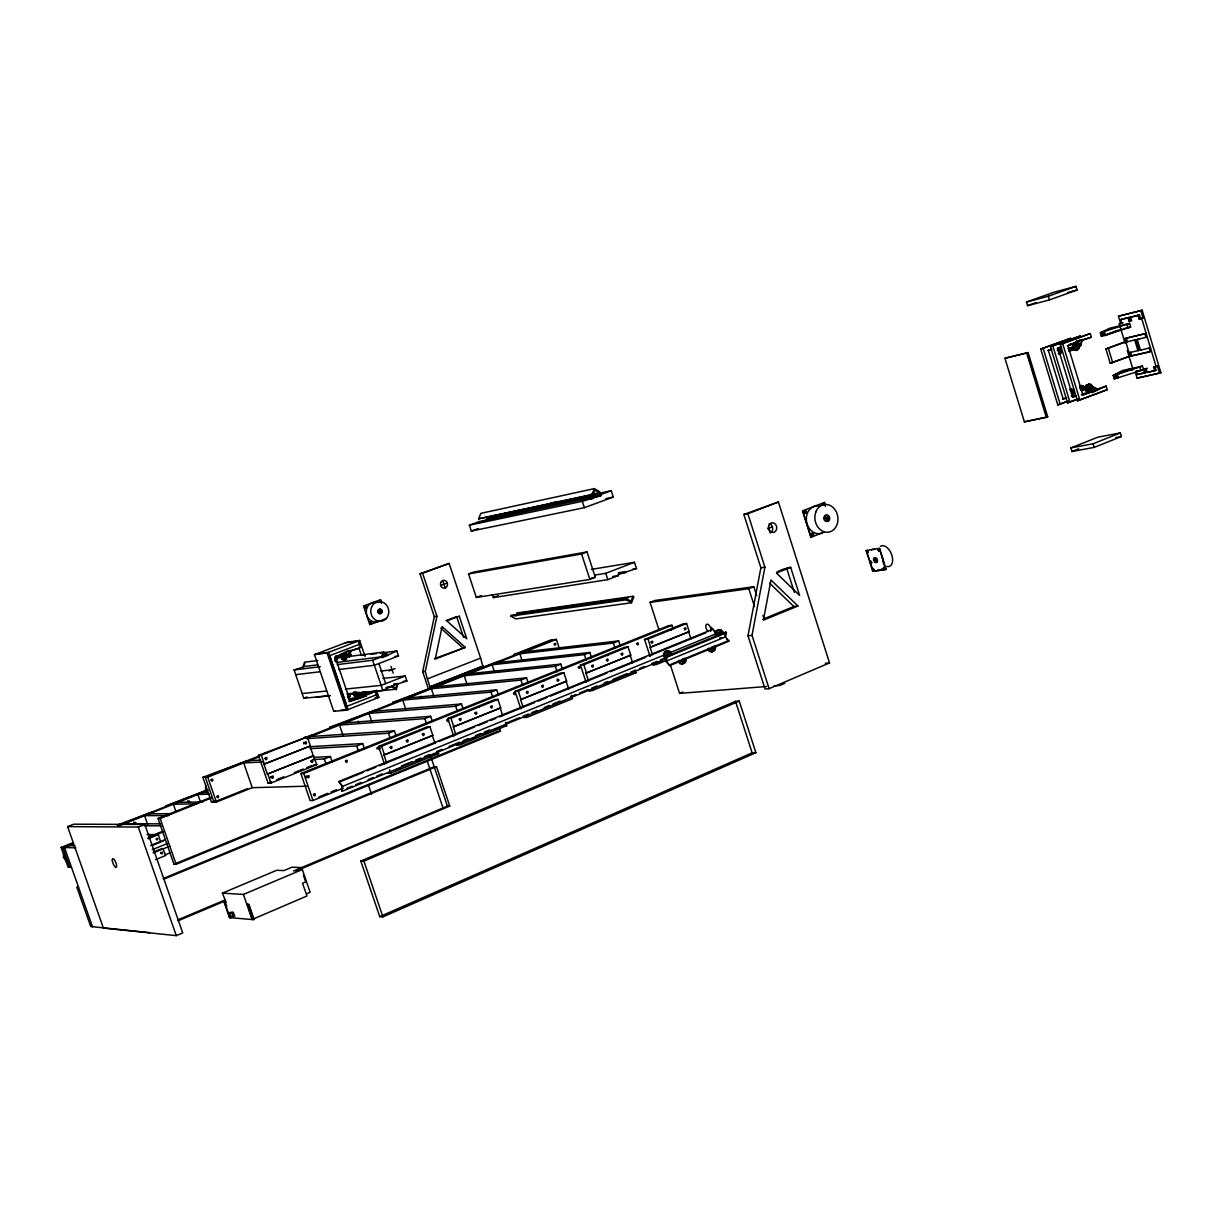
<?xml version="1.0" encoding="UTF-8"?>
<svg xmlns="http://www.w3.org/2000/svg" width="1222" height="1222" viewBox="0 0 1222 1222"><rect width="100%" height="100%" fill="white"/><g stroke="black" fill="none" stroke-linecap="round" stroke-linejoin="round"><path stroke-width="1.5" d="M806.169 512.339C805.267 508.52 803.908 514.706 806.214 512.171M811.118 534.931L811.316 533.892M813.424 534.717L812.92 536M607.624 655.664L608.021 654.656M379.355 600.75L378.973 601.759M379.507 611.199L379.782 612.054M365.943 607.319L366.142 606.524M366.188 607.044L364.798 605.929M711.983 646.927L711.586 648.668L713.847 648.088L713.938 646.285M1084.632 388.825L1086.098 385.587L1087.412 385.526L1088.512 387.939L1087.122 389.589L1084.632 388.825L1087.122 389.589M1085.93 388.779L1087.412 385.526M1071.343 390.062L1071.251 391.651L1070.167 389.253L1071.343 390.062L1070.06 390.108M682.426 659.07L682.044 660.827L684.335 660.231L684.457 658.414M671.046 652.197L716.947 633.439L712.9 629.193L338.845 781.484L341.961 786.342L341.549 790.481L342.191 791.291L666.479 658.49M342.191 791.291L342.679 786.326L338.845 781.484M872.737 569.819L873.043 568.612M873.302 568.749L873.15 570.399M873.379 568.566L874.234 570.292L872.768 570.353L873.027 568.719L873.776 570.628L872.813 570.002M878.755 549.35L880.146 549.701L879.26 550.603M884.01 567.145C884.514 570.338 886.592 567.069 883.918 567.619M683.602 659.162L682.548 660.048M747.986 635.791L760.878 567.787L743.847 514.447L778.414 501.998L829.524 662.92L769.112 688.689L765.064 689.009L747.986 635.791L752.019 635.348L764.911 567.191L747.849 513.714L743.847 514.447M252.312 917.142L252.45 918.455L252.343 917.31M428.051 687.726L422.675 671.672L434.314 616.667L419.986 573.744L449.131 563.464L480.613 658.123L427.349 678.897L430.007 686.856L483.225 665.99L430.007 686.856M427.349 678.897L425.287 671.382L436.941 616.27L422.583 573.271L419.986 573.744M666.632 656.214L665.578 661.163L669.671 665.593L728.755 641.29L725.517 636.845L726.464 632.736L725.776 632.018L666.632 656.214L666.433 661.071L669.671 665.593M684.335 661.346L682.441 664.081L679.86 663.546L680.18 662.11M682.441 664.081L682.762 662.63M684.335 660.231L684.717 658.475M1074.78 347.598L1076.277 348.469L1074.856 348.621M712.9 629.193L714.962 632.354M708.378 649.6L709.386 651.387L711.937 651.922L712.273 650.471M713.847 648.088L714.259 646.331M724.631 636.952L725.776 632.018M353.83 694.814L356.03 691.957L357.282 692.614L356.9 694.203L355.801 695.639L353.83 694.814L355.312 691.805M824.728 504.992L823.414 503.464L822.895 505.205M823.903 505.358L822.925 504.044M825.033 505.434L824.697 503.754L822.788 503.601M805.741 512.751L805.619 511.346M813.409 534.961L811.973 535.816L811.072 534.9M543.714 681.158L544.355 680.287M420.169 697.151L421.025 696.296L422.064 697.273M380.241 748.353C378.835 751.561 376.804 745.832 379.874 747.238M370.846 623.907L371.534 623.037M379.049 601.346L379.981 600.75M380.179 601.774L379.431 600.857M380.638 601.545L379.171 601.041M380.897 611.794L380.485 610.603M366.111 606.937L364.859 607.456M270.719 777.757L270.612 776.52M349.416 655.298L348.805 656.458M1072.656 348.82L1073.16 347.369L1074.734 347.17L1076.704 347.995L1076.567 350.454L1073.023 349.828L1072.656 348.82L1074.23 348.637L1076.567 350.454M1073.68 345.918L1075.146 343.535L1077.208 343.978L1078.4 345.032L1077.789 346.804L1076.597 345.75L1077.208 343.978M1074.55 345.307L1075.146 343.535M1073.023 349.828L1073.16 347.369M1074.23 348.637L1074.734 347.17M1076.2 349.461L1076.704 347.995M1060.024 348.056L1059.413 349.813L1057.381 349.37L1057.992 347.613L1060.024 348.056L1061.215 349.11L1059.764 351.462M1059.886 353.036L1059.398 354.487L1059.52 352.043L1059.886 353.036L1058.328 353.219M1082.509 393.912L1097.539 389.711L1093.476 386.992L1089.78 387.786M1073.588 393.637L1073.481 392.69M1083.334 385.953L1082.814 387.405L1083.96 388.459L1084.464 387.023L1083.334 385.953L1081.271 385.465L1079.866 387.481M1087.244 385.892L1088.68 383.861L1090.742 384.365L1091.872 385.419L1091.368 386.87L1090.223 385.801L1090.742 384.365M1088.16 385.312L1088.68 383.861M1090.452 387.435L1091.872 385.419M1093.476 386.992L1091.75 391.957L1092.422 392.399L1093.873 388.275L1097.249 390.536M1077.178 346.254L1080.859 345.383L1082.356 339.533L1075.497 341.763M1080.767 386.916L1081.271 385.465M1106.139 386.091L1091.933 392.583L1091.658 391.682L1082.936 395.057L1067.997 345.887L1077.071 341.793L1080.477 344.1L1081.928 339.991L1091.353 337.196L1090.253 333.575L1060.284 344.375L1077.437 400.801L1107.239 389.711L1106.139 386.091L1096.714 389.299M358.29 694.6L357.603 695.715M510.827 616.178L626.29 599.773L626.687 598.78L631.056 601.255L633.011 596.305L633.882 596.794L631.545 602.736L515.791 618.897L510.827 616.178L511.193 615.262L626.687 598.78M599.284 492.68L599.681 491.702L594.381 488.601L480.872 513.347L478.596 518.831L592.884 495.017L594.87 490.098L599.284 492.68L589.951 494.681M478.596 518.831L591.998 494.498L594.381 488.601M515.959 616.01L517.196 612.94L633.011 596.305M341.671 658.963L343.26 657.604L345.872 659.04L345.307 660.415L341.671 658.963L345.307 660.415M343.092 656.122L344.054 654.106L345.734 654.595L347.14 655.42L346.177 657.421M342.481 659.681L343.26 657.604M346.452 657.085L345.047 656.26L345.734 654.595M344.497 659.697L345.078 658.322M344.299 660.415L345.872 659.04M336.508 658.368L337.196 656.703L335.79 655.893L335.118 657.543L336.249 658.704L337.196 656.703M335.378 661.667L335.134 659.59M386.015 687.512L392.048 686.122L395.699 688.032L397.364 684.045L406.895 680.99L405.215 675.995L382.868 678.409M348.698 698.938L359.726 697.899L361.697 693.225L365.989 695.455L360.123 696.754M353.097 698.969L360.444 698.266L362.079 694.371L365.653 696.219M337.119 664.615L372.664 660.247L381.554 656.825L383.555 652.044L388.26 655.191L381.829 657.665L381.554 656.825L336.432 662.477M338.784 669.519L374.36 665.272L398.494 655.985L396.799 650.975L387.618 655.16L383.952 653.235L382.287 657.222L381.554 656.825M354.181 695.135L355.174 692.843L353.433 694.432L354.472 694.493M366.203 696.005L364.477 695.349L366.203 696.005L350.24 701.336L335.256 657.222L345.062 652.838L348.652 654.732L350.286 650.852L360.444 647.645L358.199 641.015M344.604 652.395L349.324 650.593L351.035 651.219L349.034 655.878L344.726 653.617L341.091 654.091M302.857 667.487L304.522 662.202L317.689 660.506M304.904 663.317L303.3 667.059L294.105 669.931L303.759 698.251L330.123 695.639M879.015 549.335L879.977 550.083L879 551.183M879.153 551.122L878.511 549.075M873.318 570.414L872.844 569.101L873.761 570.231M874.677 570.094L873.776 570.628M348.178 695.837L347.598 696.693M1071.938 395.531L1073.435 394.706L1073.817 391.834M1089.26 390.032L1090.223 388.184L1091.658 389.161L1090.696 391.025L1089.169 391.865L1087.733 390.872L1089.26 390.032L1090.696 391.025M1071.618 350.256L1072.595 348.392L1071.404 347.583L1070.426 349.461L1071.618 350.256L1070.121 351.081L1068.929 350.286M1076.292 348.545L1077.483 349.355L1078.995 348.53L1079.423 345.612M811.179 534.457L811.53 533.647M806.153 512.4L805.71 513.225M1090.696 390.215L1090.574 388.978M348.912 656.871L349.813 655.16L351.081 655.817L349.752 654.03M803.602 511.453L805.313 510.567M348.652 694.172L350.24 696.082L349.339 697.777L347.827 696.968M356.839 696.601L358.657 693.18L360.185 693.989L358.367 697.411L356.763 695.486M669.809 630.048L671.443 629.926M348.866 696.601L349.798 695.776L348.912 697.594M664.737 655.099L663.531 653.816L664.692 651.754L666.83 650.654L667.823 651.616M481.331 672.742L482.873 672.604M716.199 633.668L715.267 632.706L716.428 630.644L718.536 629.574L719.743 630.827M394.278 741.174L395.424 740.501M377.002 749.071L377.048 747.635M359.161 722.874L358.321 721.117L357.618 722.798M303.698 743.862L303.743 742.365M379.125 600.796L378.789 601.789M369.701 622.533L370.846 621.906M370.006 622.288L369.792 623.525L371.03 623.892M370.908 622.074L369.976 622.67L370.556 623.8M370.617 621.967L370.129 623.694L371.274 622.41M364.568 606.57L365.607 606.509L365.011 607.517M365.821 607.533L364.736 607.762M187.821 802.228L187.546 800.899M189.7 802.197L188.998 800.792L188.555 802.319M160.708 853.552L160.754 852.421M1087.855 388.122L1087.045 388.947M344.054 654.106L347.14 655.42M812.309 536.214L812.355 533.632M822.299 503.983L824.132 504.182M822.864 503.693L822.467 505.282M804.076 511.468L805.451 512.064L804.183 512.782M805.145 510.857L804.275 512.033L805.573 513.362M1073.267 394.141L1072.259 394.66M1090.528 390.475L1089.382 390.903M668.297 653.969L669.763 655.527L671.642 655.267L670.175 653.709L668.297 653.969L666.494 655.863L666.586 657.497M721.912 634.218L721.866 632.584L720.048 632.813L718.261 634.692L718.307 636.326M884.209 567.054L883.903 568.261M306.157 777.788L306.233 775.878M356.167 693.393L355.587 694.906M380.928 611.978L379.813 612.207M378.942 600.827L380.622 600.674L380.561 602.232M379.691 600.857L379.553 601.774M711.937 651.922L713.495 650.639M1060.375 349.721L1061.215 349.11M1077.544 345.643L1078.4 345.032M1060.116 349.187L1058.955 348.117M1083.563 387.588L1084.464 387.023M349.171 695.562L350.149 694.982M350.027 655.267L351.004 654.687M356.137 696.066A2.994 1.069 -61.6 0 0 356.916 697.457A2.994 1.069 -61.6 0 0 359.069 694.6L360.185 693.989M1131.694 370.358L1131.16 368.586L1122.483 370.495L1113.211 375.368L1114.281 378.942L1118.252 376.605M812.645 536.153L813.73 534.335L811.759 533.479M811.805 533.495L810.95 535.633L813.073 536.091M812.233 533.418L812.187 536M811.423 534.106L813.272 534.258M478.352 706.988L479.345 706.896M805.435 513.377L806.535 511.544L804.886 510.643M805.023 510.628L804.076 512.797M365.867 607.349L364.92 606.677L366.02 606.815M379.11 600.659L380.607 601.209M364.584 606.036L365.668 605.822M364.904 606.249L364.92 607.731M1101.434 336.325L1101.511 334.385L1103.985 333.805L1105.146 335.439L1130.686 327.007L1129.602 323.418L1109.744 328.214L1100.35 332.751L1101.434 336.325L1104.795 334.538M379.737 916.653L752.126 752.844L755.868 752.691L739.249 701.092L735.537 701.352L360.811 861.052L379.737 916.653L382.914 916.882L755.868 752.691M306.905 893.633L310.128 892.259L301.651 867.574L291.951 867.208L283.901 870.599L276.676 870.293L222.404 893.129L226.284 902.707L224.329 902.798L229.476 917.63L253.626 919.647L248.387 904.524L246.859 904.402L248.876 904.311L254.115 919.448L252.572 919.311L247.348 904.204M230.759 916.607L234.67 916.164L233.371 912.437L230.973 912.254L229.476 912.895L230.759 916.607L234.67 916.164M229.476 917.63L231.447 917.554M360.811 861.052L363.927 861.143L739.249 701.092M784.707 683.342L779.743 685.466L774.076 685.909M176.289 935.64L182.72 932.905L144.807 824.438L73.763 824.193L67.592 826.622L103.381 928.063L176.289 935.64L138.3 827.05L67.592 826.622M229.476 912.895L233.371 912.437M306.264 881.658L302.552 883.246L306.936 896.001L252.083 919.524L243.407 894.443L222.404 893.129M177.755 919.906L225.031 899.957M163.274 878.481L434.192 766.759L436.514 766.668L449.742 806.046L447.405 806.077L293.57 870.996L302.124 869.621L243.407 894.443M178 920.838L225.337 900.843M300.719 868.995L449.742 806.046M670.328 664.829L679.585 693.393L682.777 692.049M163.473 879.321L436.514 766.668M211.085 797.294L158.005 818.496L173.952 864.214L176.136 864.29L500.455 731.153L499.263 727.564M669.855 664.783L728.954 640.465M342.679 786.326L663.974 655.084M318.911 796.943L327.725 793.338M331.238 791.902L336.539 789.748M872.737 571.331L886.072 569.391L879.473 548.373L866.169 550.48L872.737 571.331L886.072 569.391M673.139 628.872L671.978 625.282L668.526 625.695L300.872 773.557L310.098 800.547L313 800.502L343 788.236M667.319 656.947L726.464 632.736M346.834 788.312L352.119 786.158M355.648 784.707L360.933 782.554M367.99 779.667L373.275 777.498M376.804 776.062L382.089 773.893M401.473 765.965L412.043 761.627M415.572 760.191L420.857 758.022M424.385 756.586L429.67 754.417M436.712 751.53L441.997 749.376M449.054 746.489L459.625 742.151M463.153 740.715L468.438 738.546M475.48 735.659L480.781 733.505M484.294 732.054L489.579 729.901M505.45 723.409L519.549 717.635M523.077 716.184L528.362 714.03M531.875 712.579L537.176 710.425M544.218 707.538L549.503 705.369M553.031 703.933L560.073 701.046M570.659 696.723L575.944 694.554M579.457 693.103L588.271 689.498M591.799 688.062L597.084 685.893M604.142 683.006L607.655 681.571M612.955 679.401L627.054 673.628M630.567 672.192L635.852 670.023M639.381 668.587L644.666 666.418M651.723 663.531L657.008 661.377M660.537 659.926L665.822 657.772M762.818 619.233L793.857 606.509L797.951 606.005L770.975 580.007L763.399 620.165L797.951 606.005M396.218 769.814L401.381 767.691M416.839 761.367L422.002 759.244M428.876 756.433L434.039 754.325M463.612 742.197L456.692 745.038L459.869 744.87L506.656 725.685L505.526 722.294M470.531 739.371L475.725 737.248M482.644 734.407L487.838 732.284M491.29 730.863L496.483 728.74M594.197 688.734L588.912 690.904L592.288 690.613L636.402 672.528L632.965 672.864M604.768 684.412L610.053 682.243M613.581 680.791L618.867 678.638M625.908 675.751L631.194 673.582M661.56 661.362L652.838 664.936L656.306 664.585L666.8 660.292M387.618 773.327L390.689 773.221L438.897 753.455L435.75 753.607M666.433 661.071L725.517 636.845M173.952 864.214L497.812 731.321L500.455 731.153M340.526 781.591L363.469 772.258M366.997 770.807L375.811 767.217M379.339 765.782L435.78 742.793M439.309 741.357L474.594 726.983M478.123 725.547L486.936 721.958M490.465 720.522L495.765 718.368M499.294 716.932L534.564 702.558M538.092 701.123L546.906 697.533M550.435 696.097L606.891 673.108M610.42 671.672L645.69 657.299M649.218 655.863L705.674 632.874M165.031 854.896L170.332 852.742M155.469 859.662L165.703 855.492L163.03 848.755M150.52 845.517L165.398 839.529M153.056 845.12L163.611 840.858M386.702 762.956L384.014 754.997L432.832 735.384L429.93 726.769L426.814 726.983L378.53 746.443L384.594 764.361M455.943 734.758L453.316 726.907L500.73 707.859L497.904 699.366L494.666 699.641L447.817 718.521L453.729 736.194M523.153 707.385L520.587 699.641L566.641 681.143L563.877 672.757L560.547 673.078L515.058 691.423L520.832 708.852M588.485 680.791L585.98 673.154L630.751 655.175L628.047 646.896L624.625 647.278L580.435 665.089L586.086 682.304M384.014 754.997L432.832 735.384M453.316 726.907L500.73 707.859M520.587 699.641L566.641 681.143M585.98 673.154L630.751 655.175M652.456 654.61L650.104 647.355L689.208 631.667L686.581 623.495L683.067 623.923L644.544 639.457L650.073 656.443M650.104 647.355L689.208 631.667M152.231 849.672L168.071 843.241M153.437 851.994L162.236 848.419M153.117 852.925L169.721 846.189M148.733 836.902L162.877 831.204M147.923 838.048L163.076 831.938M148.168 838.766L158.417 834.626L160.449 841.362M866.169 550.48L869.27 559.019M378.53 746.443L381.585 746.26L429.93 726.769M447.817 718.521L450.979 718.276L497.904 699.366M515.058 691.423L518.327 691.117L563.877 672.757M580.435 665.089L583.795 664.753L628.047 646.896M644.544 639.457L648.011 639.045L686.581 623.495M879.473 548.373L885.706 569.528M241.62 791.016L213.926 802.106L205.311 777.223L553.383 639.763M242.262 790.756L247.577 788.618M246.966 760.771L202.867 777.314L211.467 802.151L216.401 802.075L251.686 787.915M313.076 759.504L324.334 758.954L330.398 756.51L332.201 761.81M310.037 748.674L356.717 745.955L362.705 743.556L364.492 748.811M306.722 738.653L388.474 733.215L394.385 730.848L396.142 736.072M343.061 735.491L339.517 725.074L424.859 718.628L430.663 716.306L432.405 721.484M371.87 722.065L368.952 713.434L455.684 706.27L461.427 703.964L463.138 709.127M405.612 708.668L402.725 700.099L491.015 692.095L496.667 689.834L498.362 694.951M433.657 695.593L431.366 688.78L520.969 680.089L526.545 677.843L528.225 682.93M467.064 684.259L464.238 675.797L555.292 666.311L560.791 664.111L562.563 669.534M494.375 671.504L492.13 664.768L584.406 654.641L589.829 652.472L591.585 657.848M522.237 661.026L519.854 653.816L613.322 643.047L618.668 640.908L620.409 646.255M658.75 629.147L650.058 602.37L748.796 588.714L753.806 586.697L756.678 595.649M312.511 734.88L258.484 755.349L268.046 783.165L271.559 781.744M276.844 779.621L283.886 776.795M294.456 772.548L303.27 769.02M306.783 767.615L312.068 765.491M268.046 783.165L270.917 783.073L316.804 764.651L313.26 755.761L267.358 774.106L263.967 764.208L310.419 745.939L307.379 737.019L304.431 737.217M300.872 773.557L303.743 773.45L671.978 625.282M1071.984 451.498L1094.209 447.389L1121.384 436.514L1120.284 432.924L1097.936 437.155L1070.9 447.909L1071.984 451.498L1078.736 448.795M1070.9 447.909L1093.11 443.769L1120.284 432.924M267.358 774.106L313.764 755.746M138.3 827.05L144.807 824.438M777.116 571.728L785.013 568.581M158.005 818.496L160.174 818.496L211.543 797.951M790.665 567.344L776.428 573.042L799.585 595.42L790.665 567.344L786.586 567.94L794.392 592.456M211.467 802.151L214.935 800.761M263.967 764.208L310.419 745.939M71.518 867.376L68.096 867.223L61.1 847.442L73.091 842.676M117.175 825.14L151.314 812.279M73.427 843.256L62.811 847.488L69.807 867.299M117.679 825.66L207.969 789.748M73.381 844.005L64.506 847.533L92.49 926.719M119.466 825.675L207.709 790.558M202.867 777.314L207.755 777.131L259.079 756.846M306.859 737.966L556.361 639.396L559.294 648.347M650.058 602.37L654.9 600.46L753.806 586.697M825.492 505.74L824.453 502.456L802.594 510.842L810.965 537.313L824.163 532.105M364.752 696.158L348.805 701.474L350.24 701.336M396.295 689.804L397.807 683.587L382.837 690.399L347.063 693.959M365.072 656.458L359.68 640.465L346.819 642.268L314.451 654.625L333.698 711.296L335.179 710.715M376.376 694.783L346.895 706.331L329.68 655.649L359.344 644.391M333.698 711.296L346.483 710.181L378.881 697.35L376.483 690.231M405.215 675.995L381.142 685.374L345.414 689.071M349.339 699.564L352.471 698.342L354.181 699.015M361.834 694.692L366.493 692.874M349.202 700.038L353.906 698.205M363.27 694.539L367.929 692.721M364.477 695.349L373.825 691.683M365.928 695.196L375.291 691.545M389.085 670.939L395.103 668.602M1046.307 417.374L1047.712 416.824L1028.099 352.532L1004.927 358.26L1024.387 421.85L1046.307 417.374L1026.694 353.051L1004.927 358.26M1135.452 372.832L1137.056 378.117L1160.9 372.771L1142.158 310.205L1118.436 316.223L1120.559 323.295L1119.245 323.784L1125.095 343.26M767.691 528.668L772.441 526.819M434.39 658.673L465.292 647.37L442.104 626.581L435.246 659.055L465.292 647.37M878.694 548.922L878.007 550.221L879.366 551.03M1072.32 396.997L1075.803 395.653M1144.877 368.907L1143.563 369.411L1147.382 368.357L1144.877 368.907L1145.946 372.45L1144.617 372.954L1137.147 374.558L1136.093 371.03M1114.281 378.942L1143.502 369.686L1136.246 371.259M1076.521 395.806L1073.038 397.15L1058.16 348.224L1061.658 346.926M1082.203 394.905L1095.263 390.872M1154.912 366.707L1155.981 370.266L1154.668 370.785L1153.599 367.226L1157.448 366.157L1159.586 373.29M591.494 569.376L634.447 562.288L636.494 568.566L618.042 574.508L618.378 575.562L607.823 579.64L493.352 597.604L492.39 594.671M1153.599 367.226L1157.448 366.157M1040.762 349.034L1070.564 338.326L1040.762 349.034L1057.794 404.91L1066.287 401.626M1137.147 374.558L1145.946 372.45M1057.794 404.91L1068.731 401.122M1050.477 346.712L1080.355 335.958L1050.477 346.712L1067.57 402.863L1077.789 398.907M303.759 698.251L307.134 696.952M1146.053 368.861L1147.122 372.405L1155.981 370.266M1067.57 402.863L1078.537 399.059M1077.437 400.801L1107.239 389.711M1024.387 421.85L1047.712 416.824M1137.056 378.117L1160.9 372.771M747.849 513.714L778.414 501.998M1113.211 375.368L1131.16 368.586M1113.822 375.23L1114.372 377.018L1116.847 376.483L1116.312 374.696L1133.649 368.036L1142.433 366.111L1144.617 372.954M1116.312 374.696L1142.433 366.111M1114.372 377.018L1117.824 375.689M589.875 579.427L595.328 577.319L587.034 551.916L473.724 572.018L468.545 573.943L476.336 597.466L589.875 579.427L581.565 553.978L468.545 573.943M594.518 575.134L605.761 573.317L634.447 562.288M1062.544 399.059L1066.012 397.73M1066.714 397.883L1063.247 399.212L1048.415 350.546L1051.913 349.248M445.999 620.608L456.6 616.56L463.55 637.41M1129.265 352.73L1130.579 352.226L1131.648 355.755L1130.319 356.259L1129.265 352.73L1139.271 350.24L1136.078 339.594L1126.073 342.114L1125.004 338.586L1126.333 338.082L1127.402 341.625L1126.073 342.114M1139.271 350.24L1137.957 350.745L1134.749 340.098L1136.078 339.594M1138.568 339.013L1137.254 339.517L1140.447 350.179L1141.776 349.675M350.76 650.41L344.451 652.808L344.726 653.617M335.408 656.81L343.29 653.801L343.015 652.991M349.324 650.593L349.599 651.402L358.963 648.21L361.33 655.206M493.352 597.604L498.362 595.694M1110.218 363.27L1130.06 356.106L1125.783 341.855L1123.293 342.435L1105.91 348.973L1110.218 363.27L1130.06 356.106M581.565 553.978L587.034 551.916M314.451 654.625L327.068 652.945L359.68 640.465M476.336 597.466L481.514 595.496M1125.004 338.586L1146.282 333.392L1128.15 337.654M1105.91 348.973L1125.783 341.855M884.667 569.253L884.743 567.084L883.781 568.566M1139.164 319.095L1140.493 318.591L1139.378 314.894L1138.049 315.383L1139.164 319.095L1143.013 317.98L1140.829 310.694L1142.158 310.205M1100.35 332.751L1129.602 323.418M1101.511 334.385L1104.994 333.087M1102.045 336.187L1117.718 330.337M1104.52 335.592L1121.949 329.1M440.668 585.46L447.283 582.986M1119.245 323.784L1121.704 323.188L1120.635 319.645L1121.964 319.156L1129.388 317.338L1130.457 320.897L1129.143 321.386L1128.074 317.827L1129.388 317.338M1129.143 321.386L1131.618 320.79L1130.549 317.216L1139.378 314.894M1060.284 344.375L1090.253 333.575M1047.743 350.47L1051.226 349.171M1121.704 323.188L1123.033 322.7M1057.458 348.148L1060.971 346.849M386.626 618.393L369.792 624.702L363.499 606.005L380.546 599.712L381.6 602.828M1082.356 339.533L1076.506 341.702L1080.859 345.383M1067.28 345.811L1074.306 343.214M1081.898 340.388L1091.353 337.196M422.583 573.271L449.131 563.464M1026.694 353.051L1028.099 352.532M469.37 525.185L582.283 501.31L600.995 495.643L600.659 494.589L486.799 518.861L487.12 519.839L479.818 522.497L479.482 521.519L469.37 525.185L471.325 531.066L584.36 507.68L613.276 497.048L611.229 490.709L498.683 514.829M600.659 494.589L611.229 490.709M471.325 531.066L478.184 528.576M486.799 518.861L496.835 515.226M1026.465 302.048L1053.975 292.226L1075.986 286.36L1077.086 289.996L1049.438 299.909L1027.565 305.668L1026.465 302.048L1048.323 296.243L1075.986 286.36M1027.565 305.668L1036.164 302.582M353.448 692.248L354.67 693.653M1067.906 292.425L1077.086 289.996M133.855 823.842C135.413 820.084 137.567 824.926 134.771 823.063M1118.436 316.223L1140.829 310.694M1120.635 319.645L1128.074 317.827M1130.549 317.216L1138.049 315.383M1140.493 318.591L1143.013 317.98M1123.69 328.672L1130.686 327.007M1076.414 341.305L1081.928 339.991M1069.433 344.375L1076.781 342.618M1067.982 348.438L1071.663 347.567M1137.254 339.517L1147.351 336.966L1146.022 337.471L1144.953 333.896M1140.447 350.179L1150.559 347.674L1149.23 348.178L1150.299 351.753L1130.319 356.259M1131.648 355.755L1149.81 351.661M811.469 533.556L812.523 533.357M827.248 519.487C830.38 517.578 824.529 515.913 827.004 519.304M370.617 623.953L371.839 623.098L370.678 621.998M1147.122 372.405L1154.668 370.785M550.786 503.082L558.255 501.494M1080.538 389.772L1086.083 388.581M365.439 605.807L365.149 607.701M805.863 513.301L803.587 512.522M1093.721 388.749L1096.195 388.229M479.482 521.519L600.995 495.643M1071.419 396.264L1075.116 395.485M1081.333 394.752L1085.029 393.973M589.569 499.248L593.296 498.469M605.883 498.591L613.276 497.048M1115.778 437.568L1121.384 436.514M824.453 502.456L825.217 506.03M802.594 510.842L810.965 537.313M380.546 599.712L381.508 603.133M632.752 569.177L636.494 568.566M618.24 572.767L625.679 571.56M591.601 577.93L595.328 577.319M618.576 573.805L626.015 572.614M612.726 576.463L618.378 575.562M434.314 616.667L436.941 616.27M760.878 567.787L764.911 567.191M521.763 612.864L527.369 612.054M531.112 611.519L544.187 609.656M547.93 609.121L561.005 607.242M564.732 606.708L577.823 604.829M581.55 604.294L587.156 603.485M590.898 602.95L603.973 601.087M607.716 600.552L611.458 600.017M615.185 599.483L620.791 598.673M624.534 598.138L628.276 597.604M345.368 642.818L358.245 641.138M315.948 654.06L328.565 652.38L347.965 709.6M346.636 651.341L350.286 650.852M349.599 651.402L351.035 651.219M719.773 637.853L721.606 637.609M336.264 657.528L343.565 656.581M334.629 658.337L342.16 657.375M345.918 656.886L383.555 652.044M723.348 634.111L721.515 634.34L720.048 632.813M361.62 655.481L365.317 655.007M370.877 654.289L376.437 653.587M380.134 653.113L396.799 650.975M382.287 655.084L387.985 654.366M381.967 655.878L388.26 655.191M302.598 666.708L317.628 664.829M394.782 656.443L398.494 655.985M294.105 669.931L320.286 666.693M556.361 639.396L550.419 640.114L514.019 654.488L516.937 654.152M1075.482 349.187L1077.071 349.003M295.709 674.651L320.057 671.749M524.986 651.784L618.668 640.908M480.613 658.123L482.782 666.036M380.745 671.061L392.094 669.778M498.744 661.331L454.187 678.103L457.013 677.813M497.323 662.721L589.829 652.472M422.675 671.672L425.287 671.382M469.492 673.719L560.791 664.111M403.168 681.372L406.895 680.99M302.155 693.531L326.595 691.01M394.019 683.984L397.807 683.587M393.576 684.442L397.364 684.045M316.422 697.12L329.711 695.807M348.667 693.928L354.365 693.363M358.153 692.981L396.096 689.208L391.712 686.917M438.331 685.191L392.72 702.375L395.47 702.131M348.805 694.493L354.334 693.959M358.015 693.592L361.697 693.225M366.524 692.721L367.959 692.584M372.298 692.156L375.23 691.438L377.476 698.022M436.697 686.672L526.545 677.843M358.214 697.793L359.65 697.655M375.154 697.701L378.881 697.35M408.117 697.961L496.667 689.834M825.385 663.302L829.524 662.92M340.663 710.242L347.995 709.6M376.269 709.707L329.589 727.289L332.231 727.09M374.436 711.265L461.427 703.964M679.585 693.393L766.515 686.504M345.062 722.874L430.663 716.306M523.719 717.574L527.003 717.345L572.431 698.724L571.331 695.379M310.449 736.545L394.385 730.848M503.403 725.899L506.656 725.685M310.235 746.688L362.705 743.556M669.137 654.457L667.456 655.511L667.884 656.733M264.7 752.905L267.236 752.767M258.484 755.349L261.355 755.196L264.441 764.193M249.487 760.634L260.775 760.069M313.458 757.38L330.398 756.51M262.455 761.993L243.713 762.925L252.236 787.701L306.936 786.174M313.84 764.773L316.804 764.651M1088.588 386.351L1086.098 385.587M204.334 791.184L165.841 805.802L167.689 805.772M202.44 792.65L208.061 792.513M209.069 794.208L197.872 794.468L200.316 801.51M178 802.38L202.699 801.968M196.116 803.877L173.387 804.213L175.846 811.286M149.252 813.806L171.615 813.669M168.728 815.563L144.593 815.67L147.694 824.56M124.262 823.75L160.174 823.857M144.043 825.751L160.999 825.828M334.935 660.292L335.943 660.308M147.083 834.489L154.491 834.58M156.462 834.611L158.417 834.626M69.333 845.609L74.954 845.761M61.1 847.442L75.718 847.839M362.262 694.371L360.78 692.66M133.717 822.101L134.619 822.88M878.328 549.06L879.336 550.343M78.529 887.187L76.787 887.08L90.734 926.536L149.939 932.676M885.034 569.116L883.964 568.444M370.449 621.983L371.32 622.013M371.045 622.258L370.694 623.495M224.329 902.798L225.81 902.905M346.636 657.848C349.874 657.405 340.144 653.648 342.71 656.275M826.973 519.457C831.724 517.273 823.216 516.341 827.263 519.411M1080.752 389.192L1082.417 390.108L1080.92 390.154M344.024 656.138L344.986 656.428M362.445 692.568L363.545 692.217M353.845 692.263L355.037 692.538M335.424 660.69L336.905 660.674L335.622 659.575M343.504 657.894L344.741 658.383M343.367 655.771L345.047 656.26M344.65 659.223C351.462 660.628 338.082 654.61 342.557 658.322M335.439 658.78L337.608 658.979L335.683 657.543M380.286 610.526L381.05 611.779L379.63 612.069M812.065 533.51L813.378 534.762M812.477 536.122L811.255 535.389M805.191 510.674L806.062 511.468M804.84 513.408L804.045 512.598M1080.966 388.81L1083.181 390.612M348.728 695.272L350.24 696.082M358.749 694.295L360.276 695.104M355.633 693.531L356.9 694.203M354.227 693.241L355.48 693.897M357.847 696.005L359.36 696.815M354.548 694.967L355.801 695.639M517.196 612.94L518.021 613.398M626.29 599.773L631.545 602.736M591.998 494.498L592.884 495.017M1077.804 347.72L1078.995 348.53M1078.782 345.841L1079.973 346.651M1072.947 391.88L1074.382 392.858M1072.015 393.728L1073.435 394.706M1087.32 387.13L1088.512 387.939M1084.724 387.237L1085.9 388.046M370.785 622.38L370.999 623.403L370.037 623.327M884.361 567.558C886.439 571.529 885.308 564.732 884.682 567.741M226.635 906.205L226.681 905.258M342.252 657.589L343.046 658.307M440.837 628.169L462.619 647.691M1080.37 386.045L1081.501 387.099M769.631 583.169L793.857 606.509M663.531 653.816L664.524 654.778M718.994 635.394L721.194 633.515M716.428 630.644L717.65 631.911M715.267 632.706L716.489 633.958M718.536 629.574L719.468 630.552M726.693 639.121L728.755 641.29M666.83 650.654L668.037 651.937M664.692 651.754L665.898 653.037M884.3 568.658L883.964 567.604M1091.078 388.138L1091.658 389.161M678.867 661.728L679.86 663.546M1076.933 348.301L1077.483 349.355M1069.571 350.042L1070.121 351.081M824.682 504.503L823.521 503.999L823.353 505.282M160.174 818.496L176.136 864.29M231.875 913.078L233.158 916.806M224.802 902.6L229.95 917.417M207.755 777.131L216.401 802.075M303.484 875.334L305.882 882.33M267.832 774.091L270.917 783.073M309.93 745.97L313.26 755.761M303.743 773.45L313 800.502M327.068 652.945L346.483 710.181M356.717 745.955L358.504 751.225M368.509 785.334L371.534 794.269M363.927 861.143L382.914 916.882M324.334 758.954L326.137 764.239M372.664 660.247L382.837 690.399M388.474 733.215L390.246 738.455M381.585 746.26L384.518 754.967M389.513 769.738L390.689 773.221M360.154 695.761L360.429 696.571M432.313 735.415L434.956 743.312M424.859 718.628L426.6 723.821M431.152 757.747L447.405 806.077M427.333 761.352L443.006 807.925M390.964 666.433L393.209 673.108M378.912 663.515L385.678 683.602M455.684 706.27L457.41 711.433M450.979 718.276L453.851 726.861M500.18 707.905L502.777 715.68M491.015 692.095L492.726 697.227M442.746 580.496L445.22 587.95M520.969 680.089L522.649 685.175M518.327 691.117L521.122 699.595M584.406 654.641L586.178 660.033M583.795 664.753L586.545 673.093M566.076 681.189L568.612 688.872M555.292 666.311L557.079 671.733M613.322 643.047L615.063 648.393M648.011 639.045L650.684 647.293M582.283 501.31L584.36 507.68M605.761 573.317L607.823 579.64M630.17 655.236L632.645 662.813M688.628 631.743L690.949 638.938M752.019 635.348L769.112 688.689M735.537 701.352L752.126 752.844M762.971 615.338L764.117 618.912M748.796 588.714L754.524 606.631M768.271 527.14L770.12 532.929A4.873 4.048 80.5 0 0 772.686 528.072A4.873 4.048 80.5 0 0 769.264 523.566M873.088 571.178L869.82 560.761A11.044 6.416 67.7 0 0 870.889 563.434M1052.921 346.132L1070.029 402.344M1043.191 348.469L1060.238 404.39M1028.191 356.274L1029.81 361.605M1031.979 368.708L1033.613 374.039M1048.323 296.243L1049.438 299.909M1062.743 343.779L1079.912 400.281M1093.11 443.769L1094.209 447.389M1127.219 350.332L1133.084 369.808M1104.062 331.849L1105.146 335.439M1116.939 374.558L1118.008 378.133M1108.385 348.407L1112.707 362.72M1141.684 318.484L1156.119 366.676M1126.928 324.41L1128.013 328M1139.759 367.135L1140.844 370.709M358.275 696.296L358.367 697.411M381.814 611.321A2.23 2.016 80.5 0 1 379.278 613.597A2.23 2.016 80.5 0 1 378.117 610.145A2.23 2.016 80.5 0 1 381.447 610.236M378.408 621.509A9.883 8.966 80.5 0 1 366.31 612.802A9.883 8.966 80.5 0 1 376.773 602.522M708.332 631.591A4.14 2.154 67.8 0 1 705.842 625.756A4.14 2.154 67.8 0 1 709.234 625.359A4.14 2.154 67.8 0 1 710.532 631.331M711.968 628.261A4.14 2.169 67.8 0 1 711.448 627.344M1086.083 386.671A3.33 1.696 -54.2 0 1 1089.596 386.228A3.33 1.696 -54.2 0 1 1086.312 390.796A3.33 1.696 -54.2 0 1 1085.579 387.389M1089.382 386.274A3.33 1.696 -54.2 0 1 1091.032 387.909A3.33 1.696 -54.2 0 1 1088.405 391.559A3.33 1.696 -54.2 0 1 1086.312 390.566M1087.168 386.839A3.299 1.344 17.9 0 1 1086.969 384.808A3.299 1.344 17.9 0 1 1091.46 385.923A3.299 1.344 17.9 0 1 1091.643 387.939M1085.655 387.802A3.299 1.344 17.9 0 1 1088.542 386.763M1090.818 387.725A3.299 1.344 17.9 0 1 1091.353 388.153M1079.576 386.412A3.284 1.329 18 0 1 1082.585 386.794A3.284 1.329 18 0 1 1084.922 388.352M1079.576 388.153A3.284 1.329 18 0 1 1083.41 389.314M1070.06 389.299A3.299 1.665 -54.4 0 1 1072.274 389.589A3.299 1.665 -54.4 0 1 1071.068 393.01M1071.541 390.307A3.299 1.665 -54.4 0 1 1073.802 391.162A3.299 1.665 -54.4 0 1 1071.358 395.103M1057.305 350.683A3.284 1.344 17.7 0 1 1061.047 352.746A3.284 1.344 17.7 0 1 1058.603 353.769M1057.931 348.881A3.284 1.344 17.7 0 1 1061.551 350.729A3.284 1.344 17.7 0 1 1059.993 352.043M1072.015 347.903A3.315 1.65 -54.7 0 1 1068.883 351.233M1070.197 347.659A3.315 1.65 -54.8 0 1 1068.593 349.599M1073.558 348.026A3.33 1.665 -54.7 0 1 1073.42 347.522M1079.576 345.444A3.33 1.665 -54.6 0 1 1078.064 348.316A3.33 1.665 -54.6 0 1 1075.742 349.538M1074.917 349.538A3.315 1.359 17.6 0 1 1072.305 346.773A3.315 1.359 17.6 0 1 1077.682 347.995A3.315 1.359 17.6 0 1 1075.742 349.736M1072.885 346.254A3.315 1.359 17.5 0 1 1074.321 344.711A3.315 1.359 17.5 0 1 1078.598 346.468A3.315 1.359 17.5 0 1 1077.162 347.995M827.386 521.336A3.147 2.581 80.7 0 1 824.025 519.304A3.147 2.581 80.7 0 1 825.507 515.363A3.147 2.581 80.7 0 1 828.867 517.41M828.822 519.793A3.147 2.581 80.7 0 1 827.981 520.984M822.07 533.021A13.916 11.456 80.6 0 1 806.413 520.45A13.916 11.456 80.6 0 1 819.657 506.29M716.734 636.02A4.002 2.062 -43.8 0 1 715.787 633.179A4.002 2.062 -43.8 0 1 719.926 629.788A4.002 2.062 -43.8 0 1 721.606 632.034M716.871 636.051A4.002 2.062 -43.8 0 1 720.781 631.56A4.002 2.062 -43.8 0 1 723.119 633.607M714.427 647.37A4.017 2.765 12.9 0 1 713.205 651.341A4.017 2.765 12.9 0 1 707.584 649.279M714.855 645.567A4.017 2.765 12.9 0 1 714.06 649.401A4.017 2.765 12.9 0 1 708.5 648.179M684.977 659.498A4.033 2.795 12.4 0 1 683.694 663.515A4.033 2.795 12.4 0 1 678.042 661.438M685.878 658.398A4.048 2.795 12.4 0 1 684.091 661.713A4.048 2.795 12.4 0 1 678.943 660.338M665.058 657.176A4.048 2.123 -43.2 0 1 665.043 652.838A4.048 2.123 -43.2 0 1 670.099 651.723M666.555 658.765A4.048 2.123 -43.2 0 1 665.501 655.939A4.048 2.123 -43.2 0 1 669.702 652.487A4.048 2.123 -43.2 0 1 671.489 654.732M879.565 570.292A11.044 6.416 67.7 0 1 877.763 570.17M871.423 549.961A11.044 6.416 67.7 0 1 874.769 549.457M881.704 556.193A11.044 6.416 67.7 0 1 883.552 564.259M882.36 568.429A11.044 6.416 67.7 0 1 881.123 569.696M880.482 546.31A11.029 6.431 67.7 0 1 891.846 555.185A11.029 6.431 67.7 0 1 886.805 566.458M874.31 559.569A2.49 1.436 67.7 0 1 875.991 557.828A2.49 1.436 67.7 0 1 877.457 561.494A2.49 1.436 67.7 0 1 875.013 561.326M873.699 560.486A2.49 1.436 67.7 0 1 874.967 557.996A2.49 1.436 67.7 0 1 876.754 561.631A2.49 1.436 67.7 0 1 874.265 561.631M359.039 692.217A2.994 1.069 -61.6 0 1 359.069 694.6M357.893 692.294A2.994 1.069 -61.6 0 1 355.419 696.601A2.994 1.069 -61.6 0 1 355.083 693.867M349.263 693.348A2.963 1.054 -61.7 0 1 349.141 695.349A2.963 1.054 -61.7 0 1 347.613 697.869M347.873 693.286A2.963 1.054 -61.7 0 1 347.583 694.524M341.595 658.093A2.979 1.039 -62.1 0 1 341.412 657.864M349.966 653.067A2.979 1.054 -62 0 1 350.47 654.274A2.979 1.054 -62 0 1 349.339 656.947M348.942 652.915A2.979 1.054 -62 0 1 348.896 653.434M811.882 534.564L812.538 535.664L811.882 534.564M684.335 628.582C685.802 632.691 686.932 625.45 684.335 628.582M621.173 653.923C622.685 658.078 623.846 650.715 621.173 653.923M636.754 643.627C638.235 647.721 639.381 640.481 636.754 643.627M651.143 641.993C652.64 646.133 653.785 638.816 651.143 641.993M558.775 680.043C556.942 684.03 556.27 676.423 558.775 680.043M578.342 667.212C579.808 671.214 580.939 664.096 578.342 667.212M591.677 665.837C593.205 670.023 594.381 662.599 591.677 665.837M606.463 659.865C607.991 664.035 609.167 656.626 606.463 659.865M513.53 693.332C515.088 697.533 516.295 690.048 513.53 693.332M526.422 692.187C527.996 696.433 529.202 688.872 526.422 692.187M541.652 686.031C543.225 690.262 544.416 682.731 541.652 686.031M554.223 644.086C555.598 647.859 556.682 641.168 554.223 644.086M459.304 719.315C460.938 723.623 462.176 715.924 459.304 719.315M475.007 712.976C476.611 717.268 477.848 709.6 475.007 712.976M490.587 706.667C492.191 710.96 493.413 703.322 490.587 706.667M406.33 740.731C407.995 745.084 409.263 737.278 406.33 740.731M422.4 734.239C424.049 738.577 425.302 730.802 422.4 734.239M446.824 720.232C448.443 724.493 449.681 716.871 446.824 720.232M390.154 747.268C391.834 751.637 393.102 743.801 390.154 747.268M304.645 742.671C306.401 747.177 307.73 739.111 304.645 742.671M307.318 776.505C309.044 780.904 310.327 772.976 307.318 776.505M310.938 761.107C312.695 765.598 314.008 757.533 310.938 761.107M313.474 794.529C315.2 798.913 316.483 791.001 313.474 794.529M265.052 758.358C266.839 762.895 268.183 754.738 265.052 758.358M271.421 776.932C273.209 781.454 274.553 773.297 271.421 776.932M211.116 779.942C212.72 784.005 213.942 776.688 211.116 779.942M216.859 796.561C218.478 800.624 219.685 793.292 216.859 796.561M156.065 838.979L156.065 838.979M156.279 838.964C157.653 842.37 158.677 836.199 156.279 838.964M161.136 852.88C162.511 856.286 163.534 850.115 161.136 852.88M205.739 785.593L205.54 790.038L208.779 794.376L206.106 790.023L205.739 785.593M866.826 551.122C867.238 555.124 869.422 550.144 866.826 551.122M867.055 551.336L867.849 552.451L867.055 551.336M870.736 561.219L871.805 562.716L870.736 561.219M874.54 559.676L875.594 561.173L874.54 559.676M878.19 549.671L878.985 550.786L878.19 549.671M345.49 760.97C346.605 765.507 348.835 757.976 345.49 760.97M358.703 696.112L359.818 694.799L358.703 696.112M225.719 905.181L226.391 906.495L225.719 905.181M229.217 915.247L229.889 916.561L229.217 915.247M248.295 906.831L249.502 907.885L248.295 906.831M344.512 654.503L346.437 655.328L344.512 654.503M459.258 616.178L446.87 620.898L466.789 638.801L459.258 616.178M63.636 853.827L63.391 857.309L66.125 860.853L63.636 853.827M371.564 607.09A9.913 8.982 80.5 0 0 380.638 621.326A9.913 8.982 80.5 0 0 387.114 605.975A9.913 8.982 80.5 0 0 371.564 607.09M378.301 610.42A2.23 2.016 80.5 0 0 380.348 613.627A2.23 2.016 80.5 0 0 381.799 610.175A2.23 2.016 80.5 0 0 378.301 610.42M768.943 525.384A4.888 4.063 80.5 0 0 773.129 532.456A4.888 4.063 80.5 0 0 775.97 524.971A4.888 4.063 80.5 0 0 768.943 525.384M815.822 511.987A13.992 11.487 80.7 0 0 827.706 532.257A13.992 11.487 80.7 0 0 835.726 510.827A13.992 11.487 80.7 0 0 815.822 511.987M824.758 516.799A3.147 2.581 80.7 0 0 827.416 521.366A3.147 2.581 80.7 0 0 829.234 516.539A3.147 2.581 80.7 0 0 824.758 516.799M440.76 582.466A3.941 3.513 79.8 0 0 444.319 588.149A3.941 3.513 79.8 0 0 446.855 582.069A3.941 3.513 79.8 0 0 440.76 582.466M112.302 860.746A4.674 1.466 68.1 0 0 115.983 867.376A4.674 1.466 68.1 0 0 115.051 860.868A4.674 1.466 68.1 0 0 112.302 860.746"/></g></svg>
